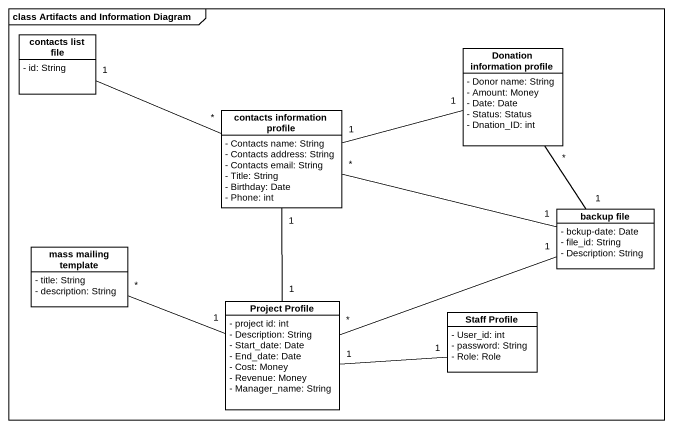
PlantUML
@startuml
mainframe class Artifacts and Information Diagram
hide circle
hide empty members
skinparam classAttributeIconSize 0
class "contacts list file" as contacts_list_file {
  - id: String
}
class "Donation information profile" as Donation_information_profile {
  - Donor name: String
  - Amount: Money
  - Date: Date
  - Status: Status
  - Dnation_ID: int
}
class "contacts information profile" as contacts_information_profile {
  - Contacts name: String
  - Contacts address: String
  - Contacts email: String
  - Title: String
  - Birthday: Date
  - Phone: int
}
class "backup file" as backup_file {
  - bckup-date: Date
  - file_id: String
  - Description: String
}
class "mass mailing template" as mass_mailing_template {
  - title: String
  - description: String
}
class "Project Profile" as Project_Profile {
  - project id: int
  - Description: String
  - Start_date: Date
  - End_date: Date
  - Cost: Money
  - Revenue: Money
  - Manager_name: String
}
class "Staff Profile" as Staff_Profile {
  - User_id: int
  - password: String
  - Role: Role
}
contacts_list_file "1" -right- "*" contacts_information_profile
Donation_information_profile "*" -- "1" backup_file
contacts_information_profile "1" -right- "1" Donation_information_profile
contacts_information_profile "*" -right- "1" backup_file
contacts_information_profile "1" -- "1" Project_Profile
mass_mailing_template "*" -right- "1" Project_Profile
Project_Profile "*" -right- "1" backup_file
Project_Profile "1" -right- "1" Staff_Profile
@enduml
